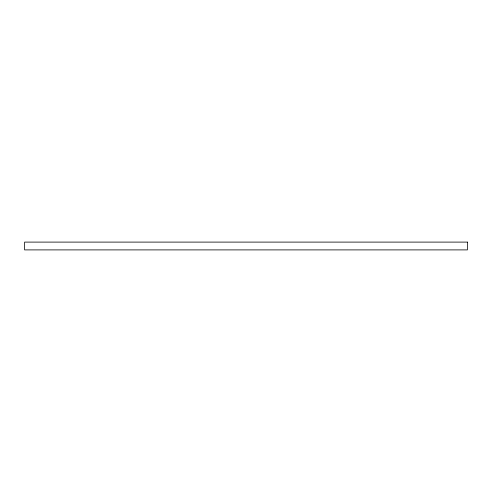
<?xml version="1.0" encoding="UTF-8"?>
<svg xmlns="http://www.w3.org/2000/svg" width="492" height="492" viewBox="0 0 492 492"><rect width="100%" height="100%" fill="white"/><g stroke="black" fill="none" stroke-linecap="round" stroke-linejoin="round"><path stroke-width="0.74" d="M467.4 242.101L24.6 242.101L24.6 249.899L467.4 249.899L467.4 242.101"/></g></svg>
